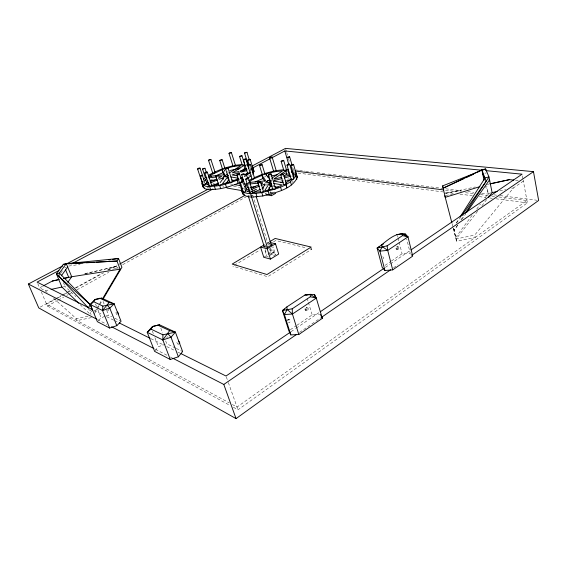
<?xml version="1.0" encoding="UTF-8"?>
<svg xmlns="http://www.w3.org/2000/svg" width="567" height="567" viewBox="0 0 567 567"><rect width="100%" height="100%" fill="white"/><g stroke="black" fill="none" stroke-linecap="round" stroke-linejoin="round"><path stroke-width="0.43" stroke-dasharray="2.83 2.13" d="M94.03 314.409L97.155 309.121M97.602 308.363L99.388 305.344M99.835 304.585L102.067 300.808M94.746 311.97L96.525 308.965M96.971 308.214L101.422 300.701M266.419 192.95L265.554 194.361L265.044 192.695M456.258 222.951L458.625 219.252M457.562 225.092L454.167 230.28L456.619 241.28L475.217 237.396L474.721 235.078L513.447 187.932L523.355 181.1L521.619 180.916M460.95 219.897L463.849 215.453M457.711 225.241L454.167 230.28L453.416 227.388M461.751 219.479L465.791 213.716M456.485 223.072L460.574 217.317M60.747 273.11L62.731 270.409M455.662 237.488L472.502 214.758M476.712 209.081L480.398 204.106M485.132 197.72L488.286 193.46L492.106 192.617M477.598 211.3L456.102 238.983L474.721 235.078M481.9 205.764L487.273 198.847M292.203 182.461L293.132 181.277M155.152 350.697L158.377 346.692L165.224 344.289M251.479 175.281L252.556 174.09M248.63 176.11L249.615 175.026M98.438 320.546L101.124 317.747L105.271 316.308M107.992 310.376L108.928 309.575M233.349 407.255L238.02 409.799L527.388 202.873L523.178 180.129M299.589 332.375L320.716 317.853M393.576 267.78L397.949 264.775M291.069 331.674L295.457 328.683M296.187 328.187L318.852 312.736M385.376 267.383L389.756 264.392M390.493 263.889L410.224 250.437M290.297 329.76L296.13 325.798M296.86 325.302L312.176 314.891L319.682 314.621M385.021 265.37L390.706 261.507M391.414 261.026L402.081 253.775L410.224 253.201L406.752 239.083M311.361 247.779L311.779 249.218L267.695 276.739L232.902 266.171M273.492 255.979L275.541 254.739L273.088 246.851M269.906 255.426L273.811 253.045L271.969 247.141M268.042 253.789L270.636 252.216L273.811 253.045M263.775 257.269L271.983 252.294L277.008 253.619M270.303 254.533L271.664 253.711L275.541 254.739M234.412 265.271L259.984 249.962M273.521 241.861L275.775 240.507L306.634 247.977M266.859 243.399L269.119 242.052M265.051 245.568L267.107 244.342M57.444 298.129L46.572 304.089L229.266 402.853M58.153 297.746L63.554 294.783M64.326 294.358L67.544 292.6M68.324 292.168L70.655 290.892M75.914 288.015L103.711 272.784M108.722 270.034L117.27 265.356M250.89 192.135L253.222 190.859M254.002 190.434L257.106 188.726M284.301 173.828L285.853 172.978M265.909 185.281L267.34 184.495M41.32 291.92L47.415 306.045L57.501 300.503M58.273 300.078L63.702 297.094M66.807 295.386L68.359 294.535M69.139 294.11L71.463 292.827M76.892 289.843L108.701 272.358M115.682 268.524L118.014 267.241M122.67 264.683L246.021 196.891M246.801 196.465L249.905 194.757M249.997 191.993L251.365 191.249M40.314 307.059L55.049 298.986M55.828 298.561L61.257 295.584M62.03 295.166L65.907 293.04M66.686 292.615L70.563 290.488M75.22 287.944L101.592 273.5M107.794 270.105L117.107 265.002M252.074 191.093L255.171 189.392M283.876 173.679L285.428 172.829M42.575 286.257L39.57 287.859L45.183 290.715L47.125 292.459M251.068 191.83L253.406 190.824M254.186 190.491L258.091 188.818M212.802 184.055L214.425 183.368M106.1 316.017L108.595 315.153L111.713 316.684M264.378 177.053L266.1 176.528M271.614 192.823L274.875 191.837M280.708 181.008L284.124 180.108M287.547 179.207L289.255 178.754M85.078 273.663L117.773 266.192M84.66 273.663L117.816 266.164M64.709 267.702L66.197 267.369M484.927 173.219L486.422 172.885M446.087 193.312L460.673 190.073L461.12 192.149M112.585 269.304L118.524 267.993M445.69 195.565L452.551 194.049M45.183 290.715L49.372 289.801M63.447 286.711L64.964 286.378L75.879 296.612M499.789 190.93L505.764 189.619M511.739 188.308L513.447 187.932M444.372 193.694L475.231 186.961M487.216 184.395L488.931 184.034M53.603 298.27L76.261 318.597L88.048 316.131M91.4 317.605L77.098 320.596L76.261 318.597M271.685 182.078L271.125 179.611M68.685 266.079L80.053 264.35M210.711 179.307L213.32 179.037M396.964 246.595L397.984 246.56M306.194 307.42L307.165 307.47M288.234 319.455L289.198 319.526M515.552 180.278L518.153 180.554M252.74 195.608L248.594 194.899M296.009 169.98L298.639 170.313M299.511 170.419L304.77 171.078M305.648 171.191L310.029 171.737M310.9 171.851L313.53 172.184M317.031 172.623L324.919 173.608M328.421 174.048L338.052 175.26M338.931 175.373L349.442 176.691M350.321 176.798L360.832 178.123M361.703 178.229L405.504 183.729M406.383 183.843L461.566 190.774M467.697 191.54L473.828 192.312M481.716 193.304L488.719 194.183M493.977 194.842L496.607 195.176M500.108 195.615L536.899 200.236M445.513 190.165L459.525 191.951M465.507 192.709L473.537 193.73M480.433 194.609L488.421 195.629M491.844 196.062L494.552 196.409M498.868 196.962L526.956 200.534L237.041 407.056L232.378 404.533M298.022 173.07L454.727 193.432M459.979 194.112L472.233 195.707M479.235 196.614L485.366 197.415M489.746 197.982L492.369 198.322M495.87 198.776L527.388 202.873M266.632 183.878L268.134 184.105M230.082 183.899L232.69 184.332M233.604 186.337L239.664 187.351M269.616 192.348L272.203 192.78M310.064 248.807L311.779 249.218M268.474 243.519L270.027 243.909M268.453 257.014L266.908 256.596L264.676 249.523M209.081 188.081L207.65 187.571L206.884 185.267M396.376 249.062L397.283 249.501M114.832 318.222L120.289 320.908M175.479 348.046L166.748 343.751L165.5 340.462M176.273 348.436L182.624 351.561M93.994 310.39L102.691 314.713M106.646 316.677L113.761 320.213M114.548 320.61L118.503 322.573M150.914 338.69L163.558 344.977M166.726 346.55L174.629 350.484M177.79 352.05L180.164 353.234M97.432 319.519L106.851 324.359M155.521 349.364L167.293 355.41M170.433 357.026L172.007 357.834M47.415 306.045L229.458 405.143M305.315 309.958L306.116 310.496M89.997 309.858L91.925 311.666M80.124 304.557L90.784 314.82M205.268 183.729L204.51 182.943L204.446 181.277M410.721 253.782L412.209 255.526M227.516 171.525L228.395 173.048M37.755 283.663L39.789 288.376M63.369 282.572L64.964 286.378M88.289 307.831L91.103 314.664M95.518 303.976L96.503 306.407M97.822 309.646L101.124 317.747M103.038 301.375L104.349 304.614M106.631 310.291L108.595 315.153M107.624 268.425L108.34 270.246M485.288 185.827L488.286 193.46L486.777 186.004M152.374 331.078L153.324 333.545M154.904 337.656L158.377 346.692M160.815 328.123L162.686 333.063M226.304 376.849L228.047 381.747M228.338 382.562L238.02 409.799M203.355 180.575L204.106 182.829M222.81 185.572L223.313 187.131M265.15 249.53L266.745 254.576M248.197 182.56L249.204 185.756M268.808 242.137L269.538 244.483M270.757 248.389L271.983 252.294M269.949 248.226L271.664 253.711M252.769 195.105L268.538 245.497M269.587 248.856L270.636 252.216M248.318 181.879L248.821 183.467M249.686 166.634L250.189 168.25M250.316 168.413L250.791 169.944M250.146 169.703L251.096 172.779M270.225 191.533L270.728 193.191M273.152 185.069L273.648 186.727M307.151 298.249L308.157 301.58M308.405 302.409L312.176 314.891M292.756 167.563L293.713 170.858M294.117 172.361L294.585 173.984M285.747 149.227L286.484 151.75M286.725 152.594L287.462 155.117M288.44 158.491L289.666 162.694M452.105 223.845L456.619 241.28M397.538 235.603L397.949 237.254M398.154 238.083L398.984 241.386M399.189 242.215L402.081 253.775M453.607 228.232L455.847 238.317M522.384 175.883L523.015 179.278M244.037 187.875L244.37 189.697M116.873 314.657A1.439 0.454 60 0 1 116.015 313.133A1.439 0.454 60 0 1 116.292 312.53M107.992 309.788A1.41 0.432 60.2 0 1 107.737 310.383M106.468 308.32A1.41 0.432 60.2 0 1 106.95 308.101M178.633 344.431A1.63 0.574 58.6 0 1 177.095 343.014A1.63 0.574 58.6 0 1 177.258 341.681M178.449 343.085A1.63 0.574 58.6 0 1 178.612 343.453M166.818 337.322A1.332 0.461 58.9 0 1 166.613 337.082M167.329 336.536A1.332 0.461 58.9 0 1 167.584 337.351M287.044 320.483A1.41 1.056 -71.2 0 1 288.851 319.738A1.41 1.056 -71.2 0 1 288.419 322.028M287.781 320.752A1.687 1.262 -71.2 0 1 289.517 319.582A1.687 1.262 -71.2 0 1 290.155 321.588A1.687 1.262 -71.2 0 1 288.412 322.758M382.668 256.837A1.545 1.077 -77.3 0 1 383.434 258.821M293.437 170.717A1.368 0.425 -16.4 0 1 293.614 170.773M224.575 171.326L223.589 168.364L224.575 171.326M307.661 310.248A1.658 1.226 -72.6 0 0 307.484 307.534A1.658 1.226 -72.6 0 0 305.677 309.504A1.658 1.226 -72.6 0 0 307.661 310.248M306.605 309.752A1.389 1.028 -72.6 0 0 306.456 307.47A1.389 1.028 -72.6 0 0 304.94 309.121A1.389 1.028 -72.6 0 0 306.605 309.752M398.353 249.189A1.524 1.049 -78.1 0 0 398.247 246.638A1.524 1.049 -78.1 0 0 396.694 248.381A1.524 1.049 -78.1 0 0 398.353 249.189M397.269 248.8A1.276 0.879 -78.1 0 0 397.183 246.659A1.276 0.879 -78.1 0 0 395.879 248.119A1.276 0.879 -78.1 0 0 397.269 248.8"/><path stroke-width="0.85" d="M272.798 189.335L268.418 174.856L269.261 174.147A1.432 0.439 -16.9 0 1 271.146 173.998L275.512 188.485C275.449 189.385 272.252 190.065 273.074 188.91M272.167 157.102C271.962 158.236 268.205 158.306 270.388 157.272A1.347 0.39 -16.8 0 1 272.167 157.102L276.271 170.844L275.165 171.624L273.719 171.645L269.601 157.91M271.146 173.998L269.956 174.834L268.418 174.856M157.704 325.075L169.675 330.625L175.38 332.134L171 337.245L162.828 339.945L162.906 334.813L151.028 329.136L147.25 332.34L154.614 351.363L170.27 359.478L178.357 356.799L182.624 351.561L175.38 332.134L159.568 324.834L152.658 326.464L147.25 332.34L162.828 339.945L170.27 359.478M264.888 173.892L263.768 174.671L262.344 174.693L259.537 165.514L260.338 164.862A1.34 0.397 -17 0 1 262.096 164.706L264.888 173.892A1.34 0.411 -17 0 0 264.406 173.743M263.527 191.561L262.337 192.419L260.82 192.411L257.836 182.744L258.687 182.021A1.425 0.447 -17.2 0 1 260.551 181.887L263.527 191.561A1.417 0.461 -17.1 0 0 262.712 191.405M262.344 174.693L262.606 174.31M260.82 192.411L261.103 191.986M262.096 164.706L260.962 165.479L259.537 165.514M260.551 181.887L259.346 182.73L257.836 182.744M249.062 182.482L264.527 180.972L265.554 180.434L261.94 175.373L253.768 178.903L252.102 179.122L247.758 165.316L248.587 164.664A1.347 0.39 -17.3 0 1 250.338 164.508L254.583 178.229L250.054 181.142L250.55 182.737M252.889 192.596L251.691 193.446L250.21 193.439L245.717 179.137L246.588 178.428A1.417 0.432 -17.4 0 1 248.424 178.286L252.889 192.596A1.41 0.454 -17.4 0 0 252.641 192.44M99.728 298.178L109.105 302.53L114.13 303.855L109.771 308.136L102.542 310.518L102.854 306.102L93.562 301.658L90.351 304.564L97.361 321.673L109.637 328.038L116.802 325.671L121.069 321.291L114.13 303.855L101.734 298.129L95.284 299.426L90.351 304.564L102.542 310.518L109.637 328.038M249.182 165.018L247.68 160.163L248.474 159.547A1.297 0.369 -17.2 0 1 250.153 159.391L252.903 168.286L251.479 169.122M250.21 193.439L250.501 193.014M250.061 172.496L248.941 173.261L247.566 173.282L243.385 159.887L244.2 159.256A1.318 0.369 -17.3 0 1 245.894 159.093L248.757 168.307M250.331 164.508L249.175 165.28L247.758 165.316M248.417 178.286L247.205 179.122L245.717 179.137M250.153 159.391L249.041 160.128L247.68 160.163M247.566 173.282L248.07 172.772M247.141 183.311L245.653 184.091L244.682 183.751M246.964 152.303L244.519 153.076L246.964 152.303L249.246 159.681M245.894 159.093L244.76 159.837L243.385 159.887M244.696 164.48L243.604 165.203L242.286 165.238L239.565 156.542L239.841 156.194L241.974 155.783L244.696 164.48A1.262 0.361 -17.4 0 0 243.994 164.373M295.726 172.141L297.427 177.315C291.636 189.839 274.988 192.645 262.84 195.984C256.412 196.324 247.843 199.06 242.669 193.857L241.287 188.598L241.889 188.095M242.648 177.4L240.592 178.236M241.655 174.742L242.492 174.062A1.361 0.404 -17.4 0 1 244.249 173.92L243.073 174.721L241.655 174.742L244.575 184.006M240.344 182.517L241.209 181.816A1.396 0.425 -17.5 0 1 243.002 181.681L241.797 182.51L240.344 182.517L243.349 191.993L244.802 192L246 191.164A1.389 0.439 -17.5 0 0 245.752 191.008M241.974 155.783L239.565 156.542M239.558 173.856C239.281 175.061 235.468 175.09 237.786 174.005A1.382 0.411 -17.5 0 1 239.558 173.856L242.152 182.078M235.482 165.5L234.384 166.223L233.094 166.251L229.004 153.388L229.507 152.92L231.4 152.629L235.482 165.5A1.254 0.354 -17.6 0 0 235.057 165.373M232.406 181.617L231.244 182.404L229.883 182.418L225.531 168.895L226.382 168.243A1.332 0.383 -17.7 0 1 228.076 168.094L232.406 181.617A1.325 0.404 -17.7 0 0 232.187 181.483M231.4 152.629L229.004 153.388M228.076 168.094L226.899 168.867L225.531 168.895M224.908 168.364L223.802 169.086L222.526 169.115L219.748 160.511L220.039 160.163L222.136 159.759L224.908 168.364A1.247 0.354 -17.8 0 0 224.234 168.25M222.526 169.115L223.037 168.633M220.903 184.346A1.325 0.397 -18 0 1 221.336 184.502C221.215 185.296 218.217 185.969 219.124 184.906M485.94 170.518L485.628 168.945L481.886 169.788L481.752 170.469L485.628 168.945L488.967 176.975L492.106 192.617L488.35 197.465M222.136 159.759L219.748 160.511M215.857 176.259L216.714 175.6A1.325 0.383 -18 0 1 218.387 175.465L217.204 176.245L215.857 176.259L218.812 185.296M215.127 172.396L214 173.126L212.731 173.148L208.514 160.298L209.046 159.823L210.917 159.54L215.127 172.396A1.254 0.361 -18 0 0 214.723 172.262M239.267 179.2C229.876 183.361 219.5 186.586 209.23 186.309L204.793 172.935L205.658 172.29A1.318 0.376 -18.1 0 1 207.309 172.148L211.732 185.515C209.117 187.762 203.978 186.366 201.944 183.786L201.895 181.957L197.571 168.938L198.429 168.307A1.29 0.354 -18.2 0 1 200.031 168.158L204.113 180.419M209.23 186.309L209.549 185.912M210.917 159.54L208.514 160.298M207.309 172.148L206.112 172.914L204.793 172.935M206.693 177.726L205.552 177.506M239.522 182.673C229.316 187.018 218.104 190.434 206.891 189.208C204.822 189.69 201.895 185.87 203.851 184.523M204.963 168.3L202.539 169.065L204.907 168.222L206.53 173.034M200.328 176.174L201.193 175.522A1.304 0.369 -18.3 0 1 202.816 175.394L201.625 176.153L200.328 176.174L203.298 185.04M200.031 168.165L198.854 168.902L197.571 168.938M241.634 190.604C246.985 195.608 255.278 193.092 261.805 192.638C273.967 189.279 290.587 186.508 296.477 174.034M293.104 176.798L293.458 175.536M253.988 171.383L253.102 173.495L252.145 170.405L253.038 168.307L252.634 166.585L253.988 171.383L253.038 168.307M245.362 190.392L247.255 187.514L248.977 187.358M244.342 187.167L246.248 184.31L247.255 187.514M381.407 244.618L382.3 246.631L379.89 251.117L384.936 270.502L392.711 269.871L412.705 256.107L407.985 236.857L405.525 234.1C394.185 231.896 385.801 242.385 377.154 248.084L382.179 267.305L384.936 270.502M205.452 184.31L207.876 181.015M204.446 181.277L206.884 178.01M286.838 306.938L287.193 309.525L284.393 314.522L290.828 334.906L298.816 334.523L322.311 318.342L316.287 298.1L314.529 294.514L310.135 294.351L304.904 295.031L286.838 306.938L282.451 310.546L288.837 330.752L290.828 334.906M102.96 299.298L121.919 267.241L118.531 258.495L66.296 263.669L63.313 264.342L56.339 273.741L61.931 287.044L78.87 303.345M102.315 299.199L120.126 269.155L71.704 276.746L63.554 278.553M267.709 190.831L270.289 186.6L272.125 186.238M151.028 329.136L152.658 326.464L159.568 324.834M283.713 184.388L284.818 184.743L286.335 183.928L283.465 174.112A1.425 0.447 -16.6 0 0 281.572 174.26L280.75 174.962L283.628 184.651M271.877 185.416L271.132 182.957L269.297 183.318L264.534 191.022L273.046 188.74M262.195 188.939L265.264 184.055L261.139 185.381M460.043 217.033L485.125 177.84L488.967 176.975L465.301 213.227M162.828 339.945L169.675 330.625M67.856 282.246L71.704 276.746L66.296 263.669L116.972 261.04L118.531 258.495L112.415 259.424M466.804 212.271L489.548 179.859M461.595 215.878L486.117 181.341L481.886 169.788L443.217 188.152L442.629 185.884L480.121 171.114M61.314 275.81L67.693 267.036M66.296 263.669L59.386 273.053L58.911 276.483L90.238 304.656L92.534 310.262M225.935 183.58L228.763 179.973L227.573 176.961L222.299 184.013L230.181 181.872M220.166 182.574L223.88 177.655L219.11 179.278M93.562 301.658L95.284 299.426L101.734 298.129M102.542 310.518L109.105 302.53M95.284 299.426L90.351 304.564M202.086 181.766L202.603 182.135M243.441 185.012L244.653 183.687M147.25 332.34L152.658 326.464M203.695 179.243L205.537 177.45M293.926 174.438C293.203 175.529 296.265 174.863 296.321 174.005A1.389 0.439 -16.3 0 0 295.783 173.849M291.232 179.144L285.662 183.155M250.94 175.876L247.595 178.399L246.617 175.281L249.976 172.765M244.639 175.267L247.659 173.013M62.739 265.888L28.35 284.032L38.762 307.909L236.049 418.616L538.65 200.456L533.469 171.645L285.499 148.384L251.89 166.117M210.697 175.09L208.854 176.401L223.639 174.849L224.624 174.345L222.073 169.739L210.697 175.09L211.186 176.585M172.786 358.231L223.816 384.447L296.676 334.374M321.446 317.35L390.663 269.786M411.798 255.263L533.469 171.645M284.003 175.947L286.767 174.048L289.17 174.239L288.227 171.014L285.818 170.837L274.038 178.846L274.598 179.101L281.452 177.294M290.339 332.17L226.013 376.027L180.951 353.624M320.312 311.737L383.909 268.375M410.962 249.934L522.072 174.182L486.047 170.653M271.572 178.336L282.628 170.844L274.669 171.766L269.311 172.985L265.88 174.026L266.362 175.614M284.606 309.128L282.451 310.546L284.393 314.522L292.43 314.04L316.287 298.1L310.135 294.351L304.904 295.031M379.316 246.659L377.154 248.084L379.89 251.117L387.715 250.394L407.985 236.857L401.812 233.724L398.821 234.426M282.451 310.546L292.232 308.781L310.369 296.747L316.287 298.1M377.154 248.084L387.112 245.83L402.527 235.603L407.985 236.857M381.478 245.235L383.639 243.81M239.876 171.709L244.937 168.456L246.354 168.562M246.113 165.592L243.994 165.444L232.399 172.843L238.686 171.517M291.651 178.888C290.155 180.058 293.826 179.633 293.848 178.598L289.666 164.253A1.41 0.425 -16.4 0 0 287.781 164.416L286.98 165.103L291.176 179.441M275.512 243.796L267.206 248.793L260.544 247.07L263.775 257.269L270.445 259.098L278.688 254.059L275.512 243.796L270.487 242.556M284.336 170.079C282.883 171.184 286.392 170.752 286.434 169.788L283.706 160.504A1.354 0.404 -16.6 0 0 281.905 160.659L281.126 161.311L283.869 170.596M274.194 171.128L273.719 171.645M264.3 244.831L232.208 264.073L266.993 274.52L311.148 247.056L275.144 238.452L269.871 241.599M248.814 180.653L251.769 178.924M244.427 176.55L246.617 175.281M266.334 194.8L271.487 195.686L275.654 193.354M208.932 175.054L213.235 172.651M119.594 264.073L244.682 195.537M270.629 181.376L268.389 182.602L265.384 182.142L269.105 180.115M268.397 182.843L270.502 181.688M266.412 181.568L268.51 180.419L271.054 180.795M43.326 285.853L52.341 281.041L58.295 279.68M58.961 270.509L37.082 282.09L92.414 309.603M71.47 263.889L212.93 189.009M252.79 167.91L269.984 158.81M271.543 157.98L284.832 150.95L482.531 170.306M65.085 264.654L208.117 189.201M215.935 185.083L218.281 183.843M242.513 171.064L246.418 169.001M228.303 175.55L226.864 176.309L224.248 175.912M228.203 175.82L226.176 176.883L223.235 176.436L227.835 174.034M255.086 181.95L262.911 178.548L264.725 181.107M241.726 181.646L243.222 180.944L242.237 177.818L240.734 178.513M253.995 177.797L262.592 174.197M238.239 178.697L232.42 181.086M215.602 175.876L223.037 172.715L224.135 174.714M443.217 188.152L464.089 178.57M465.698 177.832L473.728 174.154M214.652 172.007L222.817 168.654M253.52 192.355L260.579 189.321M262.145 188.648L263.712 187.975M245.348 190.569L249.26 188.903M250.827 188.23L258.644 184.892M260.99 183.885L262.556 183.219L262.571 182.744L260.855 182.907M250.139 190.087L246.999 191.433L250.196 192.156M251.713 189.413L259.566 186.054M208.968 183.524L206.629 184.502L209.719 185.168M210.527 182.865L217.551 179.93M212.32 185.607L218.55 182.992M205.268 183.729L208.528 182.368M210.159 181.681L216.686 178.959M218.316 178.272L221.662 176.472L218.182 176.833M275.434 187.89L282.323 184.955L273.712 183.417M243.123 188.528L241.351 188.648L236.921 174.686M292.948 171.525L291.629 171.829M479.916 186.628L445.265 197.323L442.629 185.884M224.412 168.115L233.072 165.762M225.772 168.484L233.93 166.358L241.152 165.472L229.429 172.857M264.293 173.622L274.463 170.922M267.525 176.996L268.9 176.578M240.344 171.078L246.992 169.299M239.302 172.595L231.995 174.905L237.927 175.954M240.968 172.148L246.808 170.596M244.434 174.551L247.765 173.665M284.017 176.613L290.006 175.033M281.948 178.577L274.548 180.526L273.932 181.1L283.153 182.716M284.414 177.925L290.991 176.188M280.459 182.496L282.926 181.851M285.385 181.199L291.133 179.689M102.854 306.102L114.13 303.855M162.906 334.813L175.38 332.134M229.933 170.49L236.425 169.108M271.033 175.99L277.32 174.7M63.398 278.517L68.501 277.348M52.341 281.041L59.244 279.51M490.37 183.871L509.478 179.633L513.815 180.093M51.044 289.432L61.931 287.044M492.106 192.617L497.231 191.497M489.782 183.85L509.478 179.633M234.646 165.401L242.081 164.451M108.914 259.962L110.664 259.693M276.122 170.603L283.5 169.739M218.571 184.679L211.371 185.331M260.444 191.731L252.464 192.383M63.313 264.342L65.744 264.087M208.621 177.832L216.445 177.017M210.485 180.753L214.829 180.313M249.686 183.977L258.276 183.155M250.692 187.195L255.845 186.713M403.066 234.306L405.525 234.1M68.168 263.832L72.526 263.577M76.013 263.379L82.98 262.982M86.468 262.783L94.313 262.337M96.057 262.238L116.972 261.04L120.388 269.828M306.145 294.925L308.661 294.797M246.666 164.444L248.176 164.543M286.066 169.59L288.646 169.767M294.897 170.979L443.763 189.938M242.825 183.134L244.568 183.41M234.419 184.615L240.493 185.607M250.898 187.308L253.499 187.734M226.998 188.046L241.67 190.562M230.868 176.904L238.133 178.222M274.704 186.713L278.149 187.344M231.86 179.987L235.085 180.582M270.799 244.101L272.351 244.49L267.546 247.375L263.683 246.383M243.356 192.17L244.391 195.445M203.355 185.125L205.771 184.261A1.297 0.383 -18.3 0 0 205.573 184.126M119.29 322.97L150.12 338.293M28.35 284.032L96.645 319.115M111.557 326.776L153.948 348.556M396.787 234.483L397.332 234.781M291.785 172.219L293.026 173.063L293.43 174.126M382.3 246.631L387.715 250.394L392.711 269.871M287.193 309.525L292.43 314.04L298.816 334.523M290.914 165.323L292.444 165.288L293.564 164.494A1.389 0.425 -16.4 0 0 291.693 164.65L290.914 165.323L293.685 174.834M286.98 165.103L288.525 165.068L289.666 164.253M281.126 161.311L282.6 161.269L283.706 160.504M280.75 174.962L282.302 174.941L283.465 174.112M201.944 183.786L202.965 186.834L204.304 188.265M167.768 333.587L171 337.245L178.357 356.799M107.113 305.003L109.771 308.136L116.802 325.671M265.88 174.026L269.566 179.044M320.511 314.593L322.311 318.342M489.108 179.385L489.775 181.008M65.382 269.318L68.735 277.405M482.68 173.722L484.636 178.605M296.924 176.039L297.427 177.315M401.812 233.724L402.527 235.603M223.816 384.447L236.049 418.616M209.584 186.493L210.612 189.591M202.539 169.065L205.424 177.74M205.537 179.335L206.537 182.347M214.361 186.196L215.382 189.307M219.663 185.501L220.683 188.62M242.208 177.832L243.222 180.944M227.537 181.093L228.076 182.78M222.073 169.739L223.037 172.715M225.432 184.183L226.453 187.316M223.008 177.648L223.504 179.172M227.573 176.961L228.558 180.03M241.287 188.598L242.669 193.857M237.056 180.228L238.055 183.361M248.438 196.501L264.357 246.999M244.951 185.749L245.965 188.96M250.635 193.652L251.677 196.962M251.309 196.168L267.546 247.914M267.206 248.793L270.445 259.098M256.192 196.508L271.444 245.454M243.994 165.444L244.937 168.456M244.519 153.076L248.339 165.366M255.958 193.361L256.993 196.692M261.805 192.638L262.84 195.984M285.91 184.395L286.93 187.727L285.945 184.374M264.279 184.034L264.782 185.671M268.964 187.379L269.722 189.874M270.983 194.027L271.487 195.686M268.085 191.242L269.112 194.594M261.94 175.373L262.911 178.548M270.594 182.872L271.586 186.153M269.516 183.261L270.516 186.543M269.297 183.318L270.289 186.6M280.516 186.99L281.515 190.342M314.529 294.514L315.28 297.023M290.446 181.631L291.424 184.962M285.818 170.837L286.767 174.048M284.832 150.95L288.787 164.501M293.564 164.494L296.669 175.409M295.832 176.316L296.789 179.626M289.638 156.846C289.475 158.002 285.612 158.08 287.802 157.016A1.375 0.404 -16.4 0 1 289.645 156.846L292.033 165.089M293.026 173.063L293.5 174.693M444.833 195.757L451.906 222.959M481.886 169.788L483.998 180.207M387.112 245.83L387.715 250.394M310.135 294.351L310.369 296.747M292.232 308.781L292.43 314.04M202.922 185.6L202.965 186.834M117.213 312.608A1.205 0.383 60 0 1 117.539 312.162A1.205 0.383 60 0 1 118.432 313.48A1.205 0.383 60 0 1 118.262 314.161M178.336 341.121A1.368 0.482 58.6 0 1 179.498 342.348A1.368 0.482 58.6 0 1 179.526 343.51M286.052 183.651A1.417 0.461 -16.6 0 1 286.328 183.8M293.309 178.435A1.403 0.447 -16.4 0 1 293.848 178.598M275.243 188.322A1.425 0.461 -16.8 0 1 275.512 188.478M286.172 169.653A1.354 0.418 -16.5 0 1 286.441 169.788M263.797 173.828A1.34 0.411 -17 0 1 264.116 173.764M275.775 170.695A1.34 0.411 -16.8 0 1 276.271 170.844M254.342 178.088A1.34 0.411 -17.3 0 1 254.583 178.229M211.314 185.359A1.311 0.39 -18.2 0 1 211.732 185.515M252.173 168.172A1.29 0.383 -17.2 0 1 252.903 168.286M239.806 168.236C239.543 169.37 235.893 169.42 238.105 168.385A1.325 0.383 -17.5 0 1 239.806 168.236M90.238 304.656L88.289 307.831L56.339 273.741L59.386 273.053L90.238 304.656"/></g></svg>
